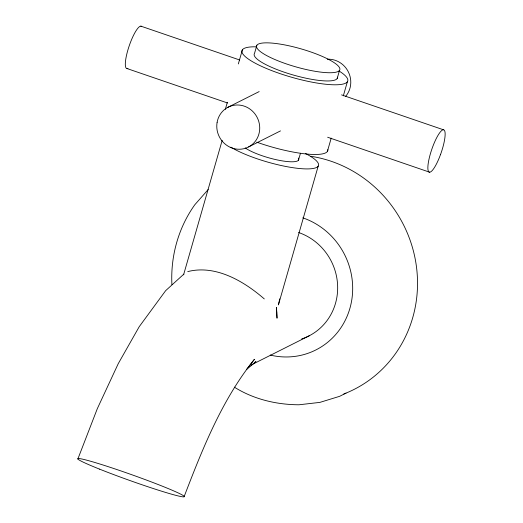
<?xml version="1.0" encoding="UTF-8"?>
<svg xmlns="http://www.w3.org/2000/svg" width="523" height="523" viewBox="0 0 523 523"><rect width="100%" height="100%" fill="white"/><g stroke="black" fill="none" stroke-linecap="round" stroke-linejoin="round"><path stroke-width="0.78" d="M171.91 284.61C170.472 256.322 178.317 227.838 194.818 204.735L208.2 189.535M279.753 298.829L278.413 304.902L318.18 166.17M225.321 109.353L227.342 102.305M238.344 63.937L242.384 49.842M222.177 140.38L183.573 274.837L183.841 274.124L165.647 290.677L139.21 326.712L118.257 363.642L97.33 408.633L77.862 458.972M256.865 45.226L254.511 53.438A43.311 9.375 16 0 0 293.475 75.077A43.311 9.375 16 0 0 337.544 77.143M298.476 160.162L300.457 153.265M337.172 78.568L339.525 70.357A43.311 9.375 16 0 0 282.4 44.488A43.311 9.375 16 0 0 272.66 58.537A43.311 9.375 16 0 0 339.525 70.357M327.385 151.448L331.203 138.137M343.323 95.853L347.37 81.758M184.207 496.432C202.636 448.505 221.961 399.67 254.453 359.288L246.666 369.388L255.963 361.641L254.668 362.465M227.923 107.293L259.173 91.584M248.575 146.95L280.498 130.894M251.007 365.061L309.479 335.655M346.023 393.106L339.63 396.323L319.873 402.39L298.979 404.782C276.386 404.684 253.55 399.239 234.337 387.138M187.737 271.6C215.62 264.501 243.881 281.158 264.292 298.921M140.87 26.15L239.658 59.982M341.539 94.879L443.412 129.769M327.64 137.235L429.586 172.185M127.05 68.565L227.505 102.972M298.587 232.506A56.504 53.712 63.3 0 1 337.642 286.12A56.504 53.712 63.3 0 1 301.706 338.93M339.107 71.036A55.007 11.905 16 0 1 327.254 84.399A55.007 11.905 16 0 1 255.486 63.335A55.007 11.905 16 0 1 256.61 46.828M327.856 149.643A55.007 11.905 16 0 1 256.754 142.164M298.28 158.038A29.55 6.394 16 0 1 279.655 160.417A29.55 6.394 16 0 1 245.202 147.911M305.334 153.429A49.829 10.787 16 0 1 300.81 168.635A49.829 10.787 16 0 1 230.957 147.211M127.945 68.336A22.352 4.982 -71.1 0 1 128.769 47.162A22.352 4.982 -71.1 0 1 141.596 26.444M327.313 59.217A22.352 21.247 63.3 0 1 348.455 72.109A22.352 21.247 63.3 0 1 345.402 96.644M310.917 156.285A124.579 118.407 63.3 0 1 416.321 265.743A124.579 118.407 63.3 0 1 343.814 393.989M302.791 217.83A72.141 68.572 63.3 0 1 350.743 305.144A72.141 68.572 63.3 0 1 270.234 355.065M440.543 154.494L439.3 157.724A22.352 4.982 -71.1 0 1 427.945 165.837A22.352 4.982 -71.1 0 1 441.471 130.743A22.352 4.982 -71.1 0 1 440.543 154.494M276.772 312.878L276.471 307.347L277.027 318.193L276.772 312.878M99.592 469.144A56.504 3.046 19.6 0 0 183.959 496.85A56.504 3.046 19.6 0 0 109.549 467.111A56.504 3.046 19.6 0 0 99.592 469.144M217.117 122.297A22.352 21.247 63.3 0 0 245.503 148.244A22.352 21.247 63.3 0 0 252.132 110.83A22.352 21.247 63.3 0 0 217.117 122.297"/></g></svg>
